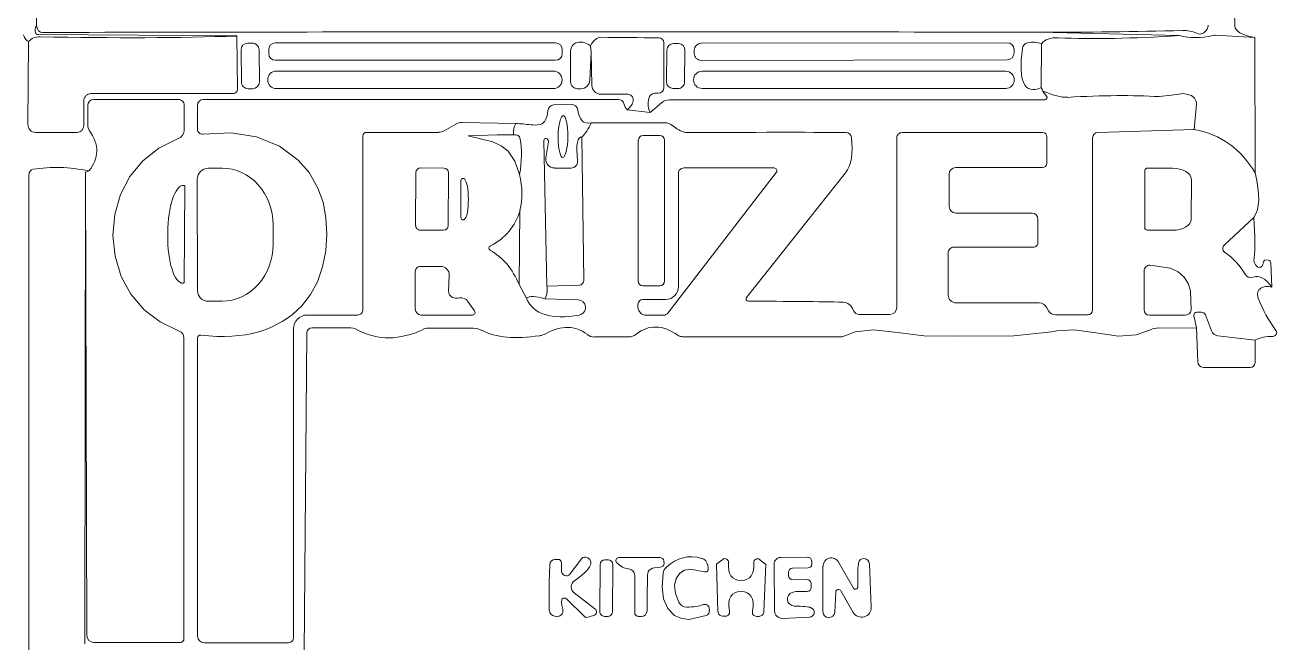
# Model space of a CAD drawing. Extents: x 0 to 650, y 0 to 488.
# Drawn here: x 127 to 267.8, y 172.6 to 242.1 of the extents above; entities that cross this region are included whole.
import ezdxf

# ---------------------------------------------------------------- set-up
doc = ezdxf.new("R2010")
doc.units = 0
doc.linetypes.add('Solid', pattern=[0])
doc.layers.add('Layer 1', color=7, linetype='Solid', lineweight=0)

msp = doc.modelspace()

# ---------------------------------------------------------------- linework, layer by layer
at = {"layer": 'Layer 1', "color": 9, "linetype": 'Solid', "lineweight": 0}
for p, q in [((128.35, 267.63), (128.32, 241.96)), ((152.59, 240.03), (152.09, 240.03)), ((186.71, 240.05), (155.19, 240.05)), ((200.53, 239.97), (199.97, 239.97)), ((237.5, 240.07), (203.08, 240.01)), ((151.33, 239.26), (151.37, 235.66)), ((153.39, 235.68), (153.35, 239.28)), ((154.44, 239.3), (154.44, 238.86)), ((155.19, 238.11), (186.71, 238.11)), ((187.46, 238.86), (187.46, 239.3)), ((188.4, 239.2), (188.4, 235.68)), ((190.57, 235.88), (190.72, 239.02)), ((199.22, 239.24), (199.18, 235.68)), ((201.22, 235.66), (201.26, 239.22)), ((202.3, 239.23), (202.3, 238.87)), ((203.08, 238.09), (237.5, 238.15)), ((238.28, 238.93), (238.28, 239.29)), ((186.47, 236.88), (155.29, 236.88)), ((237.34, 236.87), (203.18, 236.87)), ((154.33, 235.92), (154.33, 235.88)), ((187.43, 235.88), (187.43, 235.92)), ((202.22, 235.91), (202.22, 235.89)), ((238.3, 235.89), (238.3, 235.91)), ((152.13, 234.91), (152.63, 234.91)), ((155.29, 234.92), (186.47, 234.92)), ((189.18, 234.9), (189.54, 234.9)), ((199.91, 234.93), (200.47, 234.93)), ((203.18, 234.93), (237.34, 234.93)), ((241.52, 234.64), (241.93, 234.08)), ((134.09, 233.01), (134.09, 230.77)), ((144.28, 233.71), (134.79, 233.71)), ((144.93, 230.25), (144.93, 233.05)), ((146.42, 233.02), (146.42, 230.36)), ((193.77, 233.7), (147.09, 233.7)), ((188.44, 233.15), (186.49, 233.08)), ((198.63, 233.33), (197.34, 232.22)), ((241.72, 233.65), (199.51, 233.65)), ((174.19, 230.18), (175.48, 230.92)), ((176.17, 231.1), (182.22, 231)), ((190.7, 231.07), (198.99, 231.07)), ((147.05, 229.81), (150.22, 229.93)), ((150.22, 229.93), (153.07, 229.49)), ((165.04, 210.09), (165.04, 229.6)), ((165.44, 230), (173.52, 230)), ((180.14, 229.72), (176.87, 229.62)), ((176.87, 229.62), (179.66, 228.94)), ((181.96, 229.74), (180.14, 229.72)), ((198.44, 229.65), (196.54, 229.65)), ((225.64, 229.97), (241.52, 229.97)), ((241.96, 229.53), (241.96, 226.52)), ((247.71, 229.99), (258.54, 230.32)), ((140.3, 226.81), (142.09, 228.23)), ((142.09, 228.23), (144.27, 229.3)), ((153.07, 229.49), (155.67, 228.44)), ((155.67, 228.44), (157.76, 226.89)), ((179.66, 228.94), (180.59, 228.49)), ((180.59, 228.49), (181.36, 227.88)), ((185.39, 229.1), (185.71, 212.72)), ((185.61, 227.12), (185.9, 228.94)), ((185.66, 229.32), (185.64, 229.32)), ((189.89, 213.38), (189.67, 229.47)), ((196.01, 229.12), (195.99, 213.28)), ((198.95, 213.28), (198.97, 229.12)), ((225.09, 210.35), (225.09, 229.42)), ((247.11, 210.05), (247.11, 229.37)), ((138.83, 225.03), (140.3, 226.81)), ((157.76, 226.89), (158.99, 225.47)), ((181.36, 227.88), (182.14, 226.78)), ((182.14, 226.78), (182.66, 225.25)), ((133.85, 225.54), (134, 173.42)), ((149.2, 225.97), (147.64, 225.96)), ((158.99, 225.47), (159.98, 223.74)), ((171, 225.47), (170.96, 219.55)), ((174.14, 225.99), (171.54, 226.01)), ((174.64, 219.53), (174.68, 225.45)), ((188.47, 225.99), (186.57, 225.99)), ((199.33, 209.69), (211.53, 225.5)), ((200.52, 225.4), (200.52, 212.66)), ((211.28, 226), (201.13, 226)), ((219.3, 225.44), (208.19, 211.45)), ((230.97, 225.32), (230.97, 221.68)), ((241.48, 226.04), (231.69, 226.04)), ((252.99, 225.7), (252.97, 219.3)), ((256.08, 225.98), (253.28, 225.99)), ((137.77, 223.02), (138.83, 225.03)), ((144.92, 224.04), (144.87, 224.04)), ((144.94, 213.14), (145.02, 223.94)), ((146.41, 224.73), (146.43, 212.25)), ((258.19, 220.24), (258.21, 224.72)), ((137.12, 220.76), (137.77, 223.02)), ((159.98, 223.74), (160.55, 222.16)), ((160.55, 222.16), (160.88, 220.41)), ((182.6, 212.89), (182.7, 221.23)), ((136.91, 218.41), (137.12, 220.76)), ((160.88, 220.41), (160.99, 218.56)), ((231.73, 220.92), (240.29, 220.92)), ((240.96, 220.25), (240.96, 217.61)), ((137.16, 216.07), (136.91, 218.41)), ((143.08, 218.72), (143.08, 218.4)), ((154.94, 217.41), (154.94, 219.61)), ((160.99, 218.56), (160.86, 216.67)), ((171.5, 219.01), (174.1, 218.99)), ((253.26, 219.01), (256.06, 219)), ((240.44, 217.09), (231.51, 217.09)), ((137.85, 213.81), (137.16, 216.07)), ((160.86, 216.67), (160.5, 214.89)), ((230.86, 216.45), (230.86, 211.74)), ((160.5, 214.89), (159.91, 213.2)), ((170.93, 214.37), (170.93, 210.13)), ((173.78, 214.93), (171.5, 214.93)), ((252.89, 214.41), (252.89, 210.05)), ((255.86, 214.73), (253.55, 215.07)), ((256.73, 214.31), (255.86, 214.73)), ((257.4, 213.72), (256.73, 214.31)), ((138.94, 211.82), (137.85, 213.81)), ((144.79, 213.04), (144.84, 213.04)), ((159.91, 213.2), (159.14, 211.76)), ((174.68, 212.14), (174.75, 213.93)), ((185.71, 212.72), (189.37, 212.83)), ((196.52, 212.75), (198.42, 212.75)), ((257.85, 213.03), (257.4, 213.72)), ((258.13, 212.18), (257.85, 213.03)), ((140.44, 210.06), (138.94, 211.82)), ((159.14, 211.76), (158.15, 210.5)), ((189.25, 211.18), (185.52, 211.3)), ((199.1, 211.23), (196.52, 211.23)), ((258.17, 210.04), (258.13, 212.18)), ((142.23, 208.69), (140.44, 210.06)), ((147.66, 211.02), (149.22, 211.03)), ((177.6, 209.95), (176.85, 211)), ((195.97, 210.68), (195.97, 210.36)), ((231.77, 210.83), (241.1, 210.83)), ((241.91, 210.36), (242.15, 209.94)), ((144.38, 207.66), (142.23, 208.69)), ((158.77, 209.47), (164.42, 209.47)), ((171.59, 209.47), (177.35, 209.47)), ((196.88, 209.45), (198.84, 209.45)), ((220.87, 209.53), (224.26, 209.53)), ((242.94, 209.48), (246.54, 209.48)), ((253.49, 209.45), (257.5, 209.45)), ((157.22, 173.18), (157.22, 207.92)), ((158.44, 171.54), (158.73, 207.44)), ((159.34, 208.04), (163.42, 208.04)), ((172.34, 207.99), (177.46, 207.99)), ((191.1, 207), (194.91, 207)), ((200.99, 207.03), (218.76, 207.03)), ((219.25, 207.14), (220.39, 207.58)), ((220.39, 207.58), (222.47, 207.82)), ((222.47, 207.82), (225.16, 207.49)), ((225.16, 207.49), (228.13, 207.14)), ((228.13, 207.14), (232.04, 207.11)), ((232.04, 207.11), (238.23, 207.14)), ((238.23, 207.14), (242.49, 207.57)), ((242.49, 207.57), (243.09, 207.68)), ((243.09, 207.68), (245.02, 207.8)), ((245.02, 207.8), (247.47, 207.45)), ((247.47, 207.45), (250.01, 207.09)), ((250.01, 207.09), (252.01, 207.25)), ((252.01, 207.25), (253.61, 207.81)), ((254.51, 208.01), (258.8, 208.04)), ((144.91, 173.08), (144.91, 206.91)), ((146.44, 206.86), (146.44, 173.37)), ((186.98, 182.01), (186.66, 182.01)), ((189.62, 182.07), (188.3, 180.35)), ((192.62, 181.96), (192.26, 181.96)), ((198.42, 182.2), (193.79, 182.2)), ((198.93, 181.54), (198.88, 181.82)), ((205.51, 182.01), (204.83, 181.49)), ((210.31, 181.48), (209.64, 182)), ((215.03, 182.26), (212.04, 182.23)), ((215.51, 181.45), (215.51, 181.8)), ((220.2, 178.78), (218.51, 181.71)), ((187.37, 180.67), (187.37, 181.62)), ((191.71, 181.43), (191.67, 176.15)), ((193.11, 176.13), (193.15, 181.41)), ((198.81, 180.45), (198.69, 178.91)), ((200.25, 179.87), (200.68, 180.47)), ((200.68, 180.47), (201.2, 180.79)), ((201.2, 180.79), (201.89, 180.92)), ((201.89, 180.92), (203.45, 180.61)), ((203.88, 180.96), (203.81, 181.38)), ((204.8, 181.43), (204.97, 176.15)), ((210.14, 176.14), (210.34, 181.42)), ((211.29, 181.47), (211.34, 176.21)), ((212.89, 180.2), (212.89, 180.55)), ((213.36, 181.03), (215.11, 181.05)), ((216.78, 181.25), (216.78, 176.11)), ((222.2, 176.63), (222, 181.52)), ((195.6, 180.21), (195.6, 176.03)), ((198.69, 178.91), (198.86, 177.57)), ((200.08, 179.08), (200.25, 179.87)), ((200.18, 178.16), (200.08, 179.08)), ((214.97, 179.73), (213.37, 179.71)), ((215.46, 178.88), (215.46, 179.25)), ((187.92, 177.56), (190, 175.54)), ((191.13, 176.46), (188.79, 178.26)), ((198.86, 177.57), (199.32, 176.48)), ((200.55, 177.19), (200.18, 178.16)), ((218.1, 176.07), (218.22, 178.33)), ((218.8, 178.46), (220.19, 176.05)), ((199.32, 176.48), (200.08, 175.7)), ((204, 176.31), (203.96, 176.56)), ((190.21, 175.49), (190.98, 175.7)), ((192.2, 175.6), (192.56, 175.6)), ((196.04, 175.59), (196.34, 175.59)), ((200.08, 175.7), (200.8, 175.38)), ((200.8, 175.38), (201.68, 175.26)), ((201.68, 175.26), (203.64, 175.68)), ((212.22, 175.37), (215.26, 175.5)), ((134.75, 172.68), (144.51, 172.68)), ((147.17, 172.64), (156.68, 172.64))]:
    msp.add_line(p, q, dxfattribs=at)
at = {"layer": 'Layer 1', "color": 251, "linetype": 'Solid', "lineweight": 0}
for p, q in [((128.55, 240.98), (150.86, 240.83)), ((182.6, 212.89), (183.43, 211.35))]:
    msp.add_line(p, q, dxfattribs=at)
at = {"layer": 'Layer 1', "color": 47, "linetype": 'Solid', "lineweight": 0}
for p, q in [((150.94, 234.87), (150.86, 240.83)), ((127.44, 240.2), (127.36, 230.87)), ((198.88, 235.03), (198.88, 240.06)), ((190.72, 239.02), (190.78, 235.29)), ((134.45, 234.36), (150.44, 234.36)), ((191.79, 234.29), (194.82, 234.29)), ((197.88, 234.39), (198.25, 234.39)), ((133.65, 230.77), (133.65, 233.56)), ((128.22, 230), (132.88, 230)), ((133.76, 172.53), (133.85, 225.54)), ((127.45, 225.24), (127.45, 169.55)), ((265.24, 220.44), (261.89, 217.33)), ((258.49, 209.39), (258.8, 208.04)), ((259.35, 209.79), (258.82, 209.79)), ((260.46, 207.7), (259.8, 209.48)), ((265.38, 206.63), (261.18, 207.13))]:
    msp.add_line(p, q, dxfattribs=at)
at = {"layer": 'Layer 1', "color": 252, "linetype": 'Solid', "lineweight": 0}
msp.add_line((256.83, 240.88), (241.04, 241.26), dxfattribs=at)
at = {"layer": 'Layer 1', "color": 250, "linetype": 'Solid', "lineweight": 0}
msp.add_line((265.35, 240.68), (260.88, 240.92), dxfattribs=at)
at = {"layer": 'Layer 1', "color": 8, "linetype": 'Solid', "lineweight": 0}
for p, q in [((190.72, 239.02), (190.62, 239.73)), ((241.31, 235.03), (241.36, 239.94)), ((265.37, 225.44), (265.35, 240.68)), ((255.97, 234.19), (254.58, 234.02)), ((257.32, 234.37), (255.97, 234.19)), ((258.22, 234.13), (257.32, 234.37)), ((258.55, 233.85), (258.22, 234.13)), ((197.34, 232.22), (194.75, 232.53)), ((258.54, 230.32), (258.78, 233.16)), ((267.27, 212.59), (267.14, 215.32)), ((258.8, 208.04), (258.92, 204.22)), ((265.37, 204.11), (265.38, 206.63)), ((259.57, 203.58), (264.84, 203.58))]:
    msp.add_line(p, q, dxfattribs=at)
at = {"layer": 'Layer 1', "color": 9, "linetype": 'Solid', "lineweight": 0}
for centre, radius, start, end in [((152.09, 239.27), 0.76, 90.5, 180.5), ((152.59, 239.27), 0.76, 0.5, 90.5), ((155.19, 239.3), 0.75, 90, 180), ((186.71, 239.3), 0.75, 0, 90), ((199.96, 239.23), 0.74, 89.3, 179.3), ((200.52, 239.23), 0.74, 359.3, 449.3), ((203.08, 239.23), 0.78, 90.1, 180.1), ((237.5, 239.29), 0.78, 0.1, 90.1), ((155.19, 238.86), 0.75, 180, 270), ((186.71, 238.86), 0.75, 270, 360), ((203.08, 238.87), 0.78, 180.1, 270.1), ((237.5, 238.93), 0.78, 270.1, 360.1), ((155.29, 235.92), 0.96, 90, 180), ((186.47, 235.92), 0.96, 0, 90), ((203.18, 235.91), 0.96, 90, 180), ((237.34, 235.91), 0.96, 0, 90), ((152.13, 235.67), 0.76, 180.5, 270.5), ((152.63, 235.67), 0.76, 270.5, 360.5), ((155.29, 235.88), 0.96, 180, 270), ((186.47, 235.88), 0.96, 270, 360), ((199.92, 235.67), 0.74, 179.3, 269.3), ((200.48, 235.67), 0.74, 269.3, 359.3), ((203.18, 235.89), 0.96, 180, 270), ((237.34, 235.89), 0.96, 270, 360), ((196.54, 229.12), 0.53, 89.9, 179.9), ((198.44, 229.12), 0.53, 359.9, 449.9), ((171.54, 225.47), 0.54, 89.7, 179.7), ((174.14, 225.45), 0.54, 359.7, 449.7), ((171.5, 219.55), 0.54, 179.7, 269.7), ((174.1, 219.53), 0.54, 269.7, 359.7), ((196.52, 213.28), 0.53, 179.9, 269.9), ((198.42, 213.28), 0.53, 269.9, 359.9), ((192.25, 181.42), 0.54, 89.5, 179.5), ((192.61, 181.42), 0.54, 359.5, 449.5), ((192.21, 176.14), 0.54, 179.5, 269.5), ((192.57, 176.14), 0.54, 269.5, 359.5)]:
    msp.add_arc(centre, radius, start, end, dxfattribs=at)
at = {"layer": 'Layer 1', "color": 254, "linetype": 'Solid', "lineweight": 0}
for centre, major_axis, ratio, start_param, end_param in [((339.75, 261.72), (4.22, 180.65), 0.424536, 1.548614, 1.690154), ((248.14, 264.24), (114.48, 1.19), 0.200471, 4.648246, 4.789785), ((256.03, 206.47), (1.44, 34.98), 0.321837, 6.162963, 6.304502), ((234.52, 347.84), (24.83, -106.77), 0.080387, 6.224848, 6.366388), ((259.19, 242.05), (0.788, 0.464), 0.984497, 5.238188, 5.757386), ((484.12, 300.04), (221, 58.23), 0.057024, 3.127845, 3.269385)]:
    msp.add_ellipse(centre, major_axis=major_axis, ratio=ratio, start_param=start_param, end_param=end_param, dxfattribs=at)
at = {"layer": 'Layer 1', "color": 251, "linetype": 'Solid', "lineweight": 0}
for centre, major_axis, ratio, start_param, end_param in [((144.07, 293.32), (16.62, 53.12), 0.098574, 2.999036, 3.140575), ((164.08, 242.59), (35.92, 1.14), 0.142868, 3.042654, 3.184193), ((128.55, 241.34), (0.366, 0.055), 0.970809, 3.29638, 4.557601), ((215.92, 226.39), (33.95, -3.77), 0.265256, 3.046103, 3.187643), ((175.26, 276.04), (13.39, -47.18), 0.209348, 0.111611, 0.253151), ((85.17, 233.19), (97.7, -10.97), 0.287172, 6.247531, 6.389071), ((132.88, 190.12), (52.77, 22.76), 0.151784, 6.121624, 6.263163)]:
    msp.add_ellipse(centre, major_axis=major_axis, ratio=ratio, start_param=start_param, end_param=end_param, dxfattribs=at)
at = {"layer": 'Layer 1', "color": 9, "linetype": 'Solid', "lineweight": 0}
for centre, major_axis, ratio, start_param, end_param in [((166.47, 314.23), (37.75, 72.94), 0.080921, 3.041912, 3.183451), ((185.02, 220.35), (792.24, 0.21), 0.026441, 1.50002, 1.641559), ((189.3, 239.19), (0.162, -0.899), 0.98358, 3.322842, 4.53114), ((195.77, 146.36), (6.36, -93.79), 0.121516, 3.038459, 3.179999), ((489.42, 713.41), (249.53, 478.48), 0.042652, 3.024737, 3.19432), ((239.96, 239.33), (0.037, -0.761), 0.998444, 3.324043, 4.529938), ((241.57, 191.25), (1.27, -48.89), 0.226522, 3.046127, 3.187667), ((189.18, 235.68), (0.552, 0.552), 1, 2.356194, 3.926991), ((189.54, 235.93), (0.03, 1.03), 0.998699, 3.167081, 4.686901), ((241.72, 233.92), (0.085, -0.258), 0.976578, 5.970934, 8.166233), ((134.79, 233.01), (0.495, 0.495), 1, 0.785398, 2.356194), ((144.28, 233.05), (0, -0.66), 0.984848, 1.570796, 3.141593), ((147.09, 233.02), (0, 0.68), 0.985294, 0, 1.570796), ((150.82, 252.71), (34.71, -21.39), 0.217413, 6.266767, 6.408306), ((186.51, 232.4), (0.006, 0.683), 0.983472, 0.039909, 1.530887), ((188.46, 232.4), (0.763, 0.055), 0.977643, 0.044261, 1.526535), ((291.75, 408.96), (101.87, 177.79), 0.066857, 3.052213, 3.197631), ((193.77, 233.07), (0.629, 0.087), 0.995707, 0.137712, 1.433084), ((205.51, 257.76), (10.53, 25.38), 0.159347, 2.938166, 3.079706), ((199.52, 232.29), (1.25, -0.57), 0.99005, 2.006236, 2.706153), ((176.19, 229.7), (1.23, -0.71), 0.984359, 2.099973, 2.612416), ((187.05, 225.95), (12.63, -2.91), 0.331813, 1.896691, 2.03823), ((102.1, 293.71), (83.34, -62.52), 0.08151, 6.143553, 6.285092), ((187.54, 229.53), (0.03, 2.35), 0.234043, 0, 1.570796), ((187.54, 229.53), (0.03, 2.35), 0.234043, 4.712389, 6.283185), ((199.06, 229.71), (0.62, -1.23), 0.956496, 2.002185, 2.710203), ((134.98, 230.77), (0.792, -0.414), 0.998885, 3.62309, 4.230892), ((-214.02, 262.79), (349.11, -35.19), 0.092118, 6.22089, 6.362429), ((143.91, 230.25), (1.01, 0.19), 0.991272, 4.893426, 6.102148), ((146.97, 230.36), (0.039, -0.554), 0.994312, 4.641442, 6.354133), ((165.44, 229.6), (0.347, -0.199), 1, 2.09147, 3.662266), ((173.51, 231.33), (1.16, -0.66), 0.991548, 5.234746, 5.760828), ((125.63, 168.8), (56.93, 60.79), 0.076161, 6.226736, 6.368276), ((187.54, 229.53), (0.03, 2.35), 0.234043, 1.570796, 3.141593), ((187.54, 229.53), (0.03, 2.35), 0.234043, 3.141593, 4.712389), ((281.36, -32.1), (91.87, -261.56), 0.032608, 3.122586, 3.274143), ((174.82, 309.97), (27.02, -79.94), 0.109889, 6.106285, 6.247824), ((-244.29, 223.02), (472.97, 6.75), 0.00379, 0.199004, 0.340543), ((219.33, 229.35), (0.647, 0.035), 0.989802, 0.07222, 1.498576), ((225.64, 229.42), (0.432, -0.34), 1, 2.23708, 3.807877), ((241.52, 229.53), (0.001, 0.44), 1, 4.713822, 6.284618), ((247.73, 229.37), (0.621, 0.01), 0.999445, 1.587457, 3.124932), ((112.05, 167.55), (69.39, 64.41), 0.220174, 6.003831, 6.145371), ((185.61, 229.11), (0.224, -0.009), 0.955444, 1.493448, 3.218941), ((185.55, 228.99), (0.342, -0.078), 0.995294, 0.086965, 1.483831), ((83.32, 363.75), (135.73, -138.59), 0.119666, 0.016162, 0.157701), ((186.57, 226.97), (0.077, 0.973), 0.996242, 1.491814, 3.220575), ((188.47, 226.7), (0.036, -0.707), 0.994754, 6.232083, 7.905084), ((147.64, 224.73), (1.19, 0.33), 1, 1.30135, 2.872146), ((149.21, 219.6), (0.01, -6.37), 0.899529, 1.570796, 3.141593), ((201.13, 225.4), (0.61, 0), 0.983607, 1.570796, 3.141593), ((211.28, 225.69), (0.296, -0.101), 0.98835, 5.951989, 8.185178), ((231.69, 225.32), (0.073, 0.716), 1, 0.101966, 1.672762), ((241.48, 226.52), (0.435, -0.204), 1, 5.151039, 6.721835), ((253.28, 225.7), (0.271, 0.102), 1, 1.208037, 2.778834), ((256.08, 224.73), (2.13, -0.01), 0.586854, 0, 1.570796), ((75.26, 431.89), (189.66, -211.81), 0.085712, 0.01984, 0.161379), ((144.83, 218.7), (0.04, 5.34), 0.327715, 0, 1.570796), ((144.92, 223.94), (0.0714, -0.07), 1, 0.768499, 2.339295), ((176.9, 22.65), (0.85, -201.96), 0.000435, 3.144767, 3.286306), ((176.3, 224.57), (0.123, 0.215), 0.998805, 5.895019, 8.242148), ((137.04, 103.97), (39.19, 120.94), 0.059887, 6.101171, 6.242711), ((176.42, 422.34), (0.36, 201.96), 0.000435, 2.996879, 3.138418), ((136.76, 340.92), (39.48, -120.85), 0.059887, 0.040475, 0.182014), ((0.93, 351.56), (180.79, -132.36), 0.164572, 6.20187, 6.34341), ((231.73, 221.68), (0.76, 0), 1, 3.141593, 4.712389), ((176.31, 220.42), (0.124, -0.214), 0.998805, 4.324222, 6.671352), ((240.29, 220.25), (0.536, -0.402), 1, 0.642961, 2.213757), ((256.06, 220.25), (2.13, -0.01), 0.586854, 4.712389, 6.283185), ((144.83, 218.38), (0.04, 5.34), 0.327715, 1.570796, 3.141593), ((253.26, 219.3), (0.204, -0.206), 1, 3.926238, 5.497035), ((149.21, 217.4), (0.01, -6.37), 0.899529, 6.283185, 7.853982), ((179.47, 216.99), (0.186, 0.18), 0.990175, 1.292569, 3.41982), ((231.51, 216.45), (0.65, 0), 0.984615, 1.570796, 3.141593), ((240.44, 217.61), (0.157, 0.496), 1, 3.448568, 5.019365), ((71.52, 77.52), (108.66, 138.68), 0.199209, 6.170523, 6.312062), ((171.5, 214.37), (0.57, 0), 0.982456, 1.570796, 3.141593), ((173.78, 213.96), (0.015, 0.971), 0.99955, 4.697393, 6.298181), ((253.54, 214.41), (0.005, 0.66), 0.985186, 6.275611, 7.861556), ((144.84, 213.14), (0.0967, 0.0257), 1, 4.446006, 6.016802), ((189.35, 213.37), (0.54, 0.015), 0.999467, 4.721815, 6.273759), ((199.1, 212.66), (0, 1.43), 0.993007, 3.141593, 4.712389), ((299.48, 163.78), (33.48, -48.69), 0.131075, 2.99684, 3.138379), ((147.66, 212.25), (1.08, 0.59), 1, 2.638463, 4.20926), ((175.2, 212.22), (0.317, 0.537), 0.771823, 2.137119, 2.57527), ((248.93, 293.24), (74.01, 81.67), 0.077665, 3.097894, 3.239433), ((176.04, 210.44), (0.912, 0.368), 0.985982, 0.224099, 1.346697), ((292.93, 122.77), (109.58, -88.5), 0.064192, 2.987524, 3.129064), ((532.66, 566.62), (348.53, 356.29), 0.078956, 3.110696, 3.252236), ((196.52, 210.68), (0.531, 0.144), 1, 1.306666, 2.877462), ((208.4, 211.28), (0.259, -0.087), 0.99149, 2.795611, 5.05837), ((231.77, 211.74), (0.643, -0.643), 1, 3.926991, 5.497787), ((351.45, 172.13), (85.74, -40.02), 0.083349, 3.086628, 3.228168), ((317.48, 237.42), (50.86, 27.96), 0.505452, 3.069613, 3.211153), ((-178.85, 713.32), (335.19, -504.34), 0.131559, 6.171171, 6.31271), ((164.42, 210.09), (0.614, 0.088), 1, 4.570342, 6.141139), ((171.59, 210.13), (0.468, -0.466), 1, 3.925069, 5.495865), ((177.35, 209.77), (0.291, 0.092), 0.996299, 4.404242, 6.591332), ((189.22, 210.32), (0.565, 0.653), 0.996741, 4.032132, 6.963442), ((196.88, 210.36), (0.908, -0.055), 1, 3.20224, 4.773036), ((-36, 197.03), (261.49, 13.17), 0.017952, 0.221016, 0.362556), ((182.83, 122.88), (36.63, 87.95), 0.1043, 6.180253, 6.321793), ((220.86, 210.26), (0.151, -0.714), 0.97895, 4.916164, 6.079411), ((224.26, 210.35), (0.83, 0), 0.987952, 4.712389, 6.283185), ((241.1, 209.89), (0.242, -0.905), 0.995675, 1.831512, 2.880877), ((242.94, 210.39), (0.879, 0.23), 0.99652, 3.398817, 4.455165), ((246.54, 210.05), (0.568, 0.053), 1, 4.618916, 6.189712), ((253.49, 210.05), (0.6, 0), 1, 3.141593, 4.712389), ((257.5, 210.12), (0.674, -0.039), 0.990162, 4.771432, 6.224142), ((158.77, 207.92), (1.29, -0.86), 1, 2.160347, 3.731143), ((246.87, -139.01), (49.39, -347.1), 0.093318, 3.0551, 3.196639), ((198.83, 210.05), (0.593, -0.189), 0.959845, 5.033938, 5.961636), ((144.11, 206.91), (0.788, -0.138), 0.994289, 0.172107, 1.39869), ((146.78, 206.86), (0.018, 0.351), 0.979631, 6.230758, 7.906409), ((159.34, 207.43), (0.005, 0.61), 0.999861, 0.008333, 1.562464), ((163.36, 205.91), (1.88, 1.1), 0.970091, 0.540876, 1.02992), ((216.87, 572.99), (49.93, 366.02), 0.139628, 3.09122, 3.23276), ((172.25, 206.77), (0.7, 1.04), 0.919713, 0.552874, 1.017922), ((177.47, 206.02), (1.01, -1.69), 0.995012, 2.106519, 2.60587), ((352.81, 396.5), (175.64, 187.89), 0.143498, 3.181785, 3.323324), ((184.91, 209.14), (1.06, 1.79), 0.863072, 3.757826, 4.096155), ((114.27, -91.17), (74.61, 299.15), 0.10451, 6.237057, 6.378596), ((191.08, 208.39), (0.62, -1.25), 0.986208, 5.163619, 5.831955), ((194.95, 208.38), (0.61, 1.24), 0.966638, 3.584702, 4.269279), ((201, 207.98), (0.848, 0.449), 0.990349, 3.632979, 4.221003), ((218.71, 208.15), (0.993, -0.598), 0.955578, 5.274533, 5.721041), ((254.47, 205.87), (1.18, 1.81), 0.97895, 0.567678, 1.003118), ((296.23, 157.1), (31, -49.44), 0.234458, 2.98715, 3.128689), ((267.39, 207.49), (0.125, -0.403), 0.991852, 5.950936, 8.186231), ((186.66, 181.39), (0.011, 0.621), 0.982778, 0.016658, 1.554138), ((186.98, 181.62), (0.276, -0.276), 1, 0.785398, 2.356194), ((-108.74, 97.77), (299.4, 84.01), 0.04203, 6.160011, 6.320118), ((190.04, 181.75), (0.307, 0.431), 0.99772, 0.036671, 1.534125), ((193.8, 181.88), (0.125, -0.301), 0.974988, 2.758232, 5.09575), ((198.22, 241.99), (3.28, 61.05), 0.159593, 2.997077, 3.138616), ((198.42, 181.74), (0.467, 0.042), 0.990598, 0.09108, 1.479716), ((246.94, -44.24), (45.73, -226.47), 0.1254, 3.076415, 3.217954), ((202.91, 181.24), (0.055, 0.916), 0.991499, 4.928504, 6.06707), ((205.75, 181.69), (0.113, -0.385), 0.995312, 1.204361, 3.508028), ((369.74, 364.74), (163.14, 184.78), 0.066608, 3.052599, 3.198829), ((46.38, 365.6), (162.16, -185.64), 0.066608, 6.225949, 6.372179), ((209.4, 181.68), (0.115, 0.385), 0.995312, 5.91675, 8.220417), ((212.05, 181.48), (0.76, 0.007), 0.986842, 1.570796, 3.141593), ((215.03, 181.8), (0.47, 0.004), 0.978723, 6.283185, 7.853982), ((217.71, 181.25), (0.803, -0.465), 0.998222, 1.046941, 3.665448), ((221.38, 181.49), (0.467, 0.402), 0.998706, 5.614661, 8.522506), ((208.91, 492.26), (22.83, 316.31), 0.007202, 2.955961, 3.097501), ((187.89, 180.67), (0.229, -0.467), 0.998057, 4.256646, 6.738928), ((194.87, 180.21), (0.732, -0.021), 0.998321, 0.028953, 1.541843), ((195.03, -196.88), (2.01, 377.11), 0.000352, 0.004117, 0.145656), ((334.06, 92.12), (136.9, -88.55), 0.065654, 3.040434, 3.181973), ((198.45, 181.6), (0.483, -0.028), 0.983527, 4.771626, 6.223948), ((199.97, 180.32), (1.12, 0.36), 0.950452, 2.012222, 2.700167), ((203.56, 180.91), (0.033, 0.318), 0.999627, 2.876906, 4.977075), ((204.87, 181.43), (0.0189, -0.0727), 0.882782, 3.433808, 4.420174), ((210.27, 181.42), (0.0193, 0.0726), 0.882782, 5.004604, 5.99097), ((213.37, 180.55), (0.421, 0.231), 1, 1.077615, 2.648411), ((215.11, 181.45), (0.386, 0.107), 1, 4.451332, 6.022128), ((236.66, 8.13), (15.8, -173.61), 0.013201, 3.179403, 3.320942), ((189.3, 178.92), (0.606, 0.575), 0.992163, 1.420147, 3.292242), ((213.37, 180.2), (0.005, -0.49), 0.979592, 4.712389, 6.283185), ((214.98, 179.25), (0.471, -0.091), 1, 0.200839, 1.771636), ((215, 178.88), (0.005, 0.47), 0.980425, 3.120775, 4.733206), ((220.43, 178.92), (0.234, -0.131), 0.998842, 4.18167, 6.813904), ((230.27, 90.42), (42.79, -87.18), 0.033714, 3.150934, 3.292474), ((187.68, 177.31), (0.244, -0.26), 0.981451, 1.627226, 3.085163), ((379.35, -8.71), (172.76, -186.78), 0.062543, 3.083502, 3.235792), ((34.79, -7.8), (173.74, 185.86), 0.062543, 6.188986, 6.341276), ((213.57, 177.55), (0.638, -0.47), 0.997997, 2.537988, 5.315994), ((305.88, 162.29), (92.72, -15.89), 0.029384, 2.94741, 3.088949), ((218.53, 178.31), (0.265, -0.165), 0.986607, 1.076472, 3.635917), ((245.05, 213.73), (58.94, 37.79), 0.095443, 3.09242, 3.233959), ((186.85, 176.24), (0.685, -0.004), 0.987879, 4.479518, 6.516057), ((190.87, 176.12), (0.24, -0.362), 0.988749, 5.957901, 8.179266), ((196.04, 176.03), (0.432, -0.086), 1, 3.337986, 4.908782), ((196.34, 176.25), (0.005, 0.66), 0.999882, 3.149284, 4.704697), ((201.46, 177.68), (0.25, -1.01), 0.994654, 4.967, 6.028574), ((163.58, 206.63), (40.72, -28.98), 0.189222, 6.018644, 6.160183), ((203.5, 176.48), (0.13, -0.455), 0.990499, 1.462731, 3.249658), ((203.43, 176.21), (0.554, 0.154), 0.989638, 4.810636, 6.184938), ((205.53, 176.18), (0.547, -0.092), 0.987239, 3.357753, 4.496229), ((177.05, 199.38), (29.14, -23.59), 0.095269, 6.248561, 6.3901), ((238.19, 199.22), (29.26, 23.44), 0.095269, 3.034678, 3.176217), ((209.59, 176.17), (0.547, 0.089), 0.987239, 4.928549, 6.067025), ((212.2, 176.22), (0.861, 0.018), 0.988378, 3.130232, 4.72375), ((104.05, 168.67), (111.47, 7.83), 0.019244, 0.045662, 0.187201), ((215.24, 176.05), (0.437, 0.345), 0.996973, 4.082838, 6.912737), ((217.44, 176.11), (0.454, -0.481), 0.998247, 3.955531, 7.040043), ((221.12, 176.59), (0.944, -0.52), 0.998263, 4.168389, 6.827185), ((190.14, 175.69), (0.109, -0.175), 0.99308, 4.944208, 6.051366), ((198.93, 211.55), (6.91, -35.93), 0.147508, 6.191137, 6.332677), ((216.37, 211.5), (7.1, 35.9), 0.147508, 3.092101, 3.233641), ((134.75, 173.42), (0.75, 0), 0.986667, 3.141593, 4.712389), ((147.17, 173.37), (0.516, 0.516), 1, 2.356194, 3.926991), ((144.51, 173.08), (0.398, -0.04), 1, 4.813606, 6.384402), ((156.68, 173.18), (0.531, 0.098), 1, 4.530798, 6.101594)]:
    msp.add_ellipse(centre, major_axis=major_axis, ratio=ratio, start_param=start_param, end_param=end_param, dxfattribs=at)
at = {"layer": 'Layer 1', "color": 87, "linetype": 'Solid', "lineweight": 0}
for centre, major_axis, ratio, start_param, end_param in [((-135.81, 297.5), (317.44, -49.56), 0.087818, 5.711213, 5.852752), ((166.9, 184.75), (39.18, -55.71), 0.143577, 3.038428, 3.179967)]:
    msp.add_ellipse(centre, major_axis=major_axis, ratio=ratio, start_param=start_param, end_param=end_param, dxfattribs=at)
at = {"layer": 'Layer 1', "color": 47, "linetype": 'Solid', "lineweight": 0}
for centre, major_axis, ratio, start_param, end_param in [((445.06, 315.38), (217.63, 69.18), 0.131131, 3.48571, 3.627249), ((198.18, 145.68), (6.43, -95), 0.093128, 3.135293, 3.276833), ((217.95, 240.65), (51.43, -0.38), 0.003679, 4.179284, 4.320823), ((198.31, 240.06), (0.57, -0.005), 0.981983, 0.008926, 1.56187), ((314.94, 159.69), (73.39, -80.46), 0.121009, 3.021199, 3.162738), ((191.79, 235.3), (0.01, -1.01), 0.99995, 4.717389, 6.278185), ((134.45, 233.56), (0.566, -0.566), 1, 2.356194, 3.926991), ((150.44, 234.86), (0.005, -0.5), 0.999808, 6.273383, 7.863784), ((194.82, 233.67), (0.621, -0.027), 0.989194, 6.238531, 7.898636), ((280.89, 205.26), (83.7, -28.54), 0.134849, 3.121837, 3.263377), ((197.89, 233.73), (0.656, -0.148), 0.977417, 1.797134, 2.915255), ((198.25, 235.03), (0, 0.64), 0.984375, 3.141593, 4.712389), ((240.42, 233.84), (1.31, -2.88), 0.422739, 1.65701, 1.79855), ((138.38, 242.03), (57.05, -8.47), 0.144896, 6.148309, 6.289848), ((128.22, 230.86), (0.005, 0.86), 0.999934, 1.565049, 3.14734), ((132.88, 230.77), (0.766, -0.079), 1, 4.81455, 6.385346), ((44.05, -88.53), (218.32, 317.3), 0.154088, 6.209685, 6.351224), ((128.06, 225.24), (0.047, -0.616), 0.992589, 3.217915, 4.636066), ((162.93, 110.34), (37.07, -115), 0.346936, 2.948462, 3.090001), ((262.24, 216.96), (0.38, -0.334), 0.99906, 3.043671, 4.810311), ((197.43, 175.5), (66.82, 38.57), 0.305485, 6.282065, 6.423604), ((264.91, 214.44), (0.325, -0.693), 0.990754, 4.81795, 6.177625), ((263.23, 29.08), (2.36, 184.71), 0.081387, 6.170183, 6.311723), ((258.82, 209.46), (0.334, 0.036), 0.975603, 1.460172, 3.252217), ((259.34, 209.32), (0.475, 0.079), 0.965512, 0.170392, 1.400404), ((261.27, 208.01), (0.112, -0.88), 0.97766, 4.947011, 6.048563)]:
    msp.add_ellipse(centre, major_axis=major_axis, ratio=ratio, start_param=start_param, end_param=end_param, dxfattribs=at)
at = {"layer": 'Layer 1', "color": 250, "linetype": 'Solid', "lineweight": 0}
for centre, major_axis, ratio, start_param, end_param in [((267.69, 335.41), (9.78, 94.72), 0.28147, 3.10061, 3.24215), ((260.76, 239.93), (0.689, 0.781), 0.882782, 0.661994, 0.908803)]:
    msp.add_ellipse(centre, major_axis=major_axis, ratio=ratio, start_param=start_param, end_param=end_param, dxfattribs=at)
at = {"layer": 'Layer 1', "color": 8, "linetype": 'Solid', "lineweight": 0}
for centre, major_axis, ratio, start_param, end_param in [((170.27, 315.88), (74.95, -81.59), 0.101152, 6.059321, 6.20086), ((99.19, 172.29), (167.08, 57.14), 0.141582, 0.330858, 0.472397), ((257.83, 233.25), (0.849, -0.435), 0.979384, 0.389913, 1.180884), ((134.03, 226.6), (2.52, 1.05), 0.340599, 4.500623, 4.642163), ((223.46, 390.31), (41.29, -175.51), 0.040532, 0.103227, 0.244767), ((322.16, 244.26), (56.81, 29.03), 0.118354, 3.05641, 3.197949), ((305.65, 141.31), (39.16, -74.34), 0.061872, 3.072981, 3.229393), ((266.78, 215.3), (0.052, 0.364), 0.971323, 4.899675, 6.0959), ((265.86, 215.21), (0.358, -0.143), 0.994558, 4.456431, 6.539143), ((259.57, 204.24), (0.01, -0.661), 0.983887, 4.728007, 6.267567), ((264.84, 204.12), (0.005, 0.54), 0.980954, 3.151024, 4.702958)]:
    msp.add_ellipse(centre, major_axis=major_axis, ratio=ratio, start_param=start_param, end_param=end_param, dxfattribs=at)

doc.saveas('drawing.dxf')
